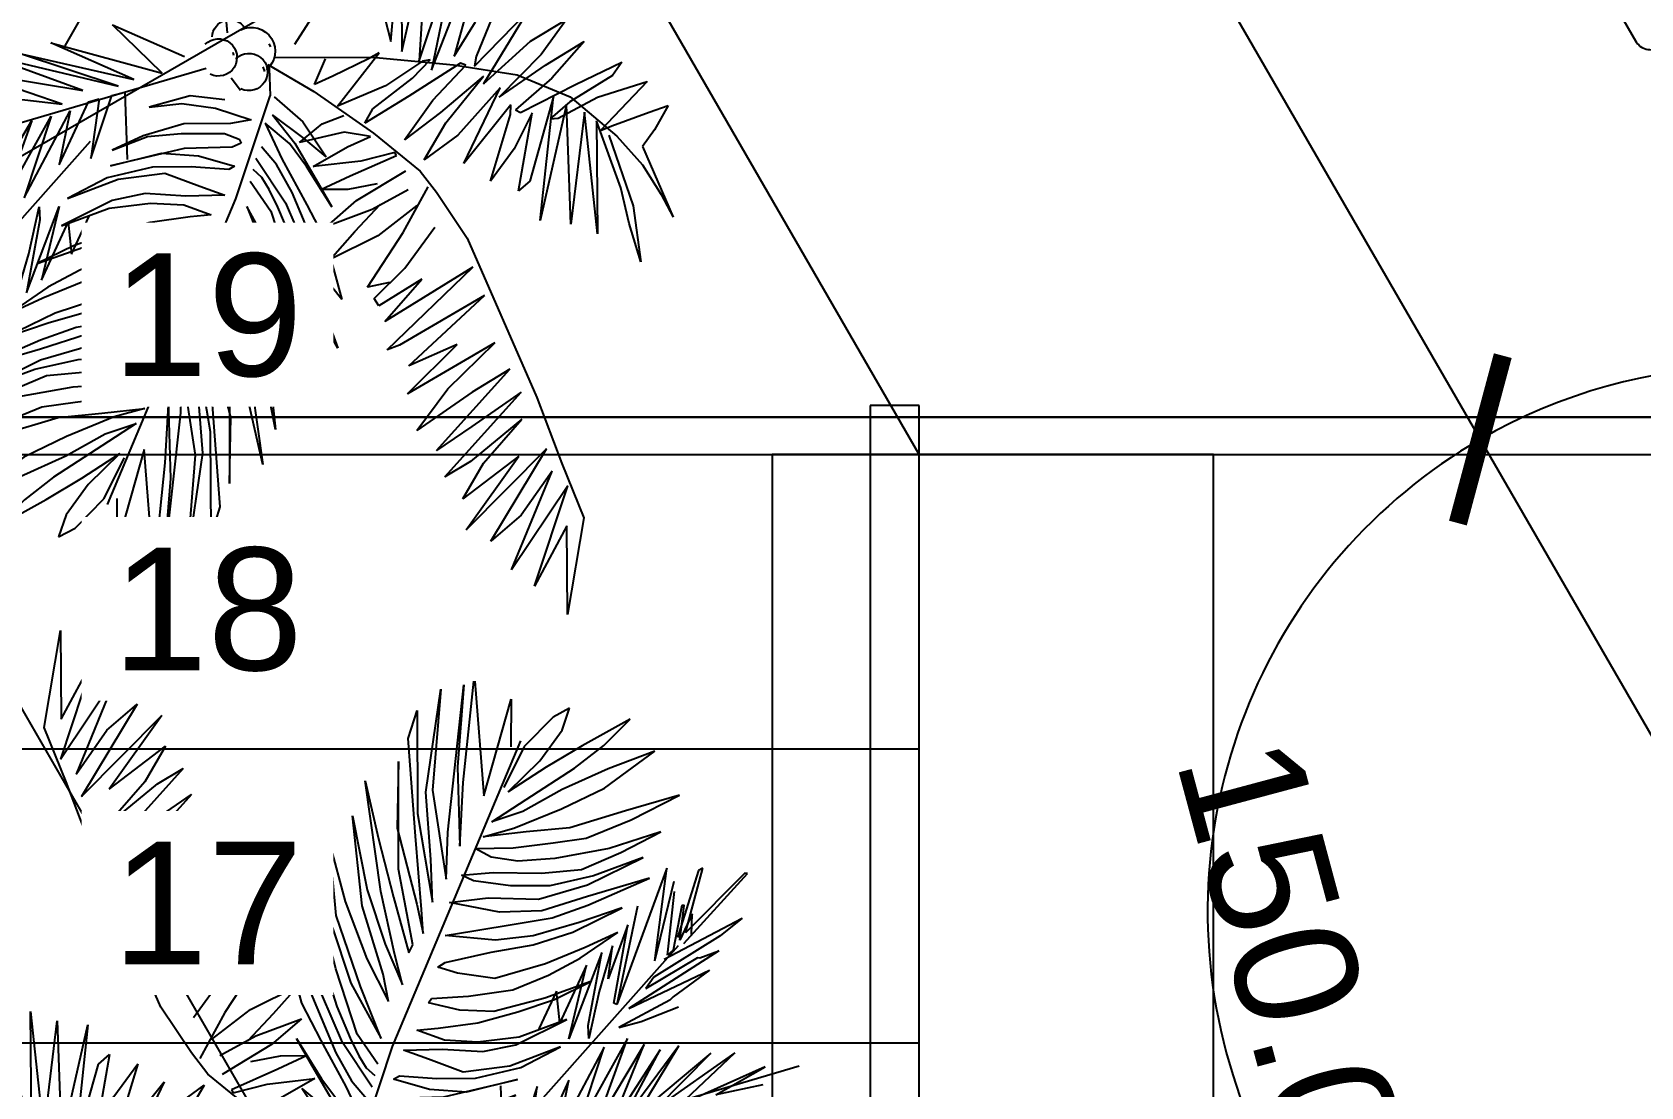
# Model space of a CAD drawing. Header units: metres. Extents: x 97 to 197, y 104 to 205.
# Drawn here: x 103.822 to 105.462, y 117.988 to 119.064 of the extents above; entities that cross this region are included whole.
import ezdxf

# ---------------------------------------------------------------- set-up
doc = ezdxf.new("R2010")
doc.units = ezdxf.units.M
doc.linetypes.add('ACAD_ISO10W100', pattern=[18, 12, -3, 0, -3])
doc.linetypes.add('ACAD_ISO12W100', pattern=[21, 12, -3, 0, -3, 0, -3])
doc.layers.get('0').update_dxf_attribs({"plot": 0})
doc.layers.add('00-AUX2', color=30, linetype='Continuous', plot=False)
for name, color, linetype in [('10-PROJ_SUP', 2, 'ACAD_ISO12W100'), ('15-COTAS', 14, 'Continuous'), ('16-EIXOS', 253, 'ACAD_ISO10W100'), ('18-HATCH', 1, 'Continuous'), ('3-LAYOUT', 2, 'Continuous'), ('5-PISO', 1, 'Continuous'), ('6-VEGETAÇÃO', 104, 'Continuous'), ('TEXT', 1, 'Continuous')]:
    doc.layers.add(name, color=color, linetype=linetype)
doc.styles.add('Arial', font='arial.ttf', dxfattribs={"height": 125})
doc.styles.get("Standard").update_dxf_attribs({"font": 'arial.ttf', "height": 2.5})
doc.dimstyles.new('COTA ANOTATIVA', dxfattribs={"dimtxt": 2.5, "dimasz": 2.5, "dimexe": 2, "dimexo": 1, "dimgap": 0.5, "dimtad": 1, "dimzin": 4, "dimdsep": 46, "dimtxsty": 'Standard', "dimblk": 'ARCHTICK', "dimcen": 1, "dimclrd": 256, "dimclre": 256, "dimclrt": 256, "dimazin": 0, "dimtfac": 1, "dimtofl": 0, "dimtmove": 1, "dimatfit": 3, "dimldrblk": 'DOT', "dimfxl": 2, "dimfxlon": 1, "dimtolj": 1, "dimtzin": 0, "dimarcsym": 0})

# ---------------------------------------------------------------- blocks, each defined once
blk = doc.blocks.new('mesa-jantar_01')
at = {"layer": '3-LAYOUT'}
blk.add_lwpolyline([(349.1, -598.3), (349.1, -831.3, 0.414214), (367.1, -849.3), (911.1, -849.3, 0.414214), (929.1, -831.3), (929.1, -598.3)], format="xyb", dxfattribs=at)
blk = doc.blocks.new('A2')
at = {"layer": '6-VEGETAÇÃO', "extrusion": (-5.08599e-09, -1.37735e-08, 1)}
for p, q in [((731.1, -33.08, 0), (734.49, -17.91, 0)), ((734.49, -17.91, 0), (740.14, -37.28, 0)), ((742.6, -22.01, 0), (743.73, -16.07, 0)), ((743.73, -16.07, 0), (748.04, -23.24, 0)), ((724.51, -36.88, 0), (725.7, -21.6, 0)), ((725.7, -21.6, 0), (727.73, -26.01, 0)), ((740.63, -33.64, 0), (742.6, -22.01, 0)), ((748.04, -23.24, 0), (750.56, -28.79, 0)), ((715.08, -41.71, 0), (714.76, -28.26, 0)), ((714.76, -28.26, 0), (719.41, -42, 0)), ((727.73, -26.01, 0), (728.19, -40.94, 0)), ((706.63, -42.01, 0), (706.47, -29.52, 0)), ((706.47, -29.52, 0), (711.71, -41.21, 0)), ((730.65, -46.3, 0), (731.1, -33.08, 0)), ((744.01, -33.84, 0), (755.27, -31.52, 0)), ((750.56, -28.79, 0), (773.33, -31.43, 0)), ((755.27, -31.52, 0), (765.63, -31.14, 0)), ((765.63, -31.14, 0), (773.33, -31.43, 0)), ((723.58, -55.2, 0), (724.51, -36.88, 0)), ((726.98, -40.06, 0), (744.01, -33.84, 0)), ((757.97, -40.54, 0), (737.05, -36.8, 0)), ((737.05, -36.8, 0), (766.34, -53.39, 0)), ((740.14, -37.28, 0), (740.63, -33.64, 0)), ((742.55, -35.78, 0), (764.41, -40.03, 0)), ((689.81, -41.87, 0), (702.49, -58.31, 0)), ((704.78, -60.12, 0), (698.71, -38.57, 0)), ((698.71, -38.57, 0), (710.68, -60.46, 0)), ((710.68, -60.46, 0), (706.63, -42.01, 0)), ((711.71, -41.21, 0), (716.42, -58.42, 0)), ((713.34, -50.48, 0), (726.98, -40.06, 0)), ((716.42, -58.42, 0), (715.08, -41.71, 0)), ((719.41, -42, 0), (722.17, -56.11, 0)), ((728.19, -40.94, 0), (729.64, -48.46, 0)), ((759.89, -58.86, 0), (728.4, -42.16, 0)), ((728.4, -42.16, 0), (754.37, -66.21, 0)), ((766.34, -53.39, 0), (733.01, -38.62, 0)), ((733.01, -38.62, 0), (759.89, -58.86, 0)), ((768.32, -43.71, 0), (757.97, -40.54, 0)), ((764.41, -40.03, 0), (779.97, -46.37, 0)), ((695.14, -73.61, 0), (671.65, -47.12, 0)), ((671.65, -47.12, 0), (699.38, -71.82, 0)), ((682.59, -47.07, 0), (699.13, -63.91, 0)), ((754.37, -66.21, 0), (724.35, -44.35, 0)), ((724.35, -44.35, 0), (742.61, -63.03, 0)), ((729.64, -48.46, 0), (730.65, -46.3, 0)), ((779.97, -46.37, 0), (768.32, -43.71, 0)), ((699.38, -71.82, 0), (683.04, -51.44, 0)), ((701.26, -65.36, 0), (713.34, -50.48, 0)), ((743.49, -67.33, 0), (725.37, -52.2, 0)), ((725.37, -52.2, 0), (732, -62.21, 0)), ((690.2, -76.67, 0), (665.43, -53.89, 0)), ((665.43, -53.89, 0), (695.14, -73.61, 0)), ((699.13, -63.91, 0), (693.53, -53.3, 0)), ((728.28, -77.37, 0), (714.22, -56.77, 0)), ((714.22, -56.77, 0), (720.07, -74.73, 0)), ((722.59, -58.1, 0), (720.13, -56.52, 0)), ((720.13, -56.52, 0), (728.28, -77.37, 0)), ((722.17, -56.11, 0), (723.58, -55.2, 0)), ((686, -78.09, 0), (658.48, -58.71, 0)), ((658.48, -58.71, 0), (690.2, -76.67, 0)), ((703.21, -62.22, 0), (701.9, -63.27, 0)), ((702.49, -58.31, 0), (704.78, -60.12, 0)), ((707.35, -76, 0), (703.21, -62.22, 0)), ((715.09, -76.02, 0), (708.71, -59.36, 0)), ((708.71, -59.36, 0), (711.69, -75.86, 0)), ((736.82, -73.21, 0), (722.59, -58.1, 0)), ((732, -62.21, 0), (736.82, -73.21, 0)), ((687.32, -85.09, 0), (701.26, -65.36, 0)), ((701.9, -63.27, 0), (702.77, -81.59, 0)), ((742.61, -63.03, 0), (743.49, -67.33, 0)), ((696.53, -70.58, 0), (695.74, -72.82, 0)), ((698.71, -77.91, 0), (696.53, -70.58, 0)), ((657.5, -74.71, 0), (672.42, -103.39, 0)), ((665.55, -72.32, 0), (686, -78.09, 0)), ((695.74, -72.82, 0), (696.59, -86.02, 0)), ((713.33, -89.21, 0), (707.35, -76, 0)), ((711.69, -75.86, 0), (713.33, -89.21, 0)), ((721.45, -87.14, 0), (715.09, -76.02, 0)), ((720.07, -74.73, 0), (721.45, -87.14, 0)), ((700.64, -92.72, 0), (698.71, -77.91, 0)), ((672.81, -110.42, 0), (687.32, -85.09, 0)), ((687.18, -82.73, 0), (687.06, -86.4, 0)), ((694.71, -101.45, 0), (687.18, -82.73, 0)), ((696.59, -86.02, 0), (694.71, -101.45, 0)), ((702.77, -81.59, 0), (703.1, -96.92, 0)), ((687.06, -86.4, 0), (686.23, -98.17, 0)), ((707.02, -96.14, 0), (723.79, -89.77, 0)), ((723.79, -89.77, 0), (731.65, -88.75, 0)), ((737.09, -103.31, 0), (729.02, -90.05, 0)), ((731.65, -88.75, 0), (748.02, -87.64, 0)), ((748.02, -87.64, 0), (799.56, -93.42, 0)), ((764.91, -124.86, 0), (756.39, -90.55, 0)), ((756.39, -90.55, 0), (757.33, -121.28, 0)), ((703.1, -96.92, 0), (700.64, -92.72, 0)), ((715.14, -93.55, 0), (712.38, -103.6, 0)), ((714.57, -108.58, 0), (716.19, -93.56, 0)), ((716.19, -93.56, 0), (715.14, -93.55, 0)), ((721.89, -110.59, 0), (721.57, -93.43, 0)), ((726.8, -95.69, 0), (726.5, -107.83, 0)), ((746.5, -108.16, 0), (740.41, -94.42, 0)), ((772.25, -121.74, 0), (765.43, -91.74, 0)), ((765.43, -91.74, 0), (765.6, -121.05, 0)), ((799.56, -93.42, 0), (820.22, -96.78, 0)), ((685.69, -104.19, 0), (680.7, -97.48, 0)), ((686.23, -98.17, 0), (685.69, -104.19, 0)), ((687.37, -105.35, 0), (707.02, -96.14, 0)), ((707.43, -97.45, 0), (702.44, -103.57, 0)), ((706.73, -104.89, 0), (707.43, -97.45, 0)), ((732.15, -95.82, 0), (734.08, -110.36, 0)), ((784.05, -115.09, 0), (779.14, -96.12, 0)), ((779.14, -96.12, 0), (779.3, -126.22, 0)), ((798.29, -127.18, 0), (788.18, -96.15, 0)), ((788.18, -96.15, 0), (788.51, -109.35, 0)), ((806.24, -128.92, 0), (795.77, -96.7, 0)), ((795.77, -96.7, 0), (797.28, -114.5, 0)), ((808.52, -117, 0), (802.82, -100.5, 0)), ((802.82, -100.5, 0), (806.16, -120.02, 0)), ((829.69, -126.64, 0), (814.19, -98.59, 0)), ((814.19, -98.59, 0), (823.13, -131.33, 0)), ((820.22, -96.78, 0), (837.52, -99.19, 0)), ((840.16, -125.63, 0), (820.73, -100.45, 0)), ((820.73, -100.45, 0), (827.49, -114.97, 0)), ((847.76, -122.11, 0), (826.9, -98.63, 0)), ((826.9, -98.63, 0), (840.16, -125.63, 0)), ((837.52, -99.19, 0), (860.07, -117.85, 0)), ((696.93, -108, 0), (698, -101.2, 0)), ((702.44, -103.57, 0), (698.47, -116.64, 0)), ((712.38, -103.6, 0), (706.69, -116.67, 0)), ((706.69, -116.67, 0), (706.73, -104.89, 0)), ((720.61, -102.73, 0), (717.7, -111.21, 0)), ((729.61, -115.58, 0), (726.36, -104.96, 0)), ((745.82, -120.61, 0), (737.09, -103.31, 0)), ((860.07, -117.85, 0), (837.09, -104.8, 0)), ((837.09, -104.8, 0), (847.76, -122.11, 0)), ((659.41, -118.89, 0), (631.89, -105.95, 0)), ((669.45, -109.81, 0), (668.51, -109.76, 0)), ((673.62, -113.21, 0), (687.37, -105.35, 0)), ((698.47, -116.64, 0), (696.93, -108, 0)), ((713.75, -118.15, 0), (714.57, -108.58, 0)), ((726.5, -107.83, 0), (724.1, -122.11, 0)), ((749.75, -120.62, 0), (746.5, -108.16, 0)), ((757.33, -121.28, 0), (751.89, -105.45, 0)), ((751.89, -105.45, 0), (752.36, -120.48, 0)), ((774.02, -106.05, 0), (772.25, -121.74, 0)), ((779.3, -126.22, 0), (774.02, -106.05, 0)), ((788.51, -109.35, 0), (790.17, -129.24, 0)), ((823.13, -131.33, 0), (811.96, -106.81, 0)), ((811.96, -106.81, 0), (814.62, -127.64, 0)), ((672.78, -110.5, 0), (672.81, -110.42, 0)), ((674.93, -115.03, 0), (673.48, -114.7, 0)), ((673.64, -113.25, 0), (674.78, -113.42, 0)), ((674.78, -113.42, 0), (677.13, -114.62, 0)), ((677.13, -114.62, 0), (681.98, -117.26, 0)), ((682.88, -116.33, 0), (693.62, -112.7, 0)), ((698.06, -114.81, 0), (687.21, -119.48, 0)), ((693.62, -112.7, 0), (706.07, -111.84, 0)), ((706.07, -111.84, 0), (698.06, -114.81, 0)), ((717.7, -111.21, 0), (713.75, -118.15, 0)), ((724.1, -122.11, 0), (721.89, -110.59, 0)), ((734.08, -110.36, 0), (733.09, -126.17, 0)), ((747.94, -114.34, 0), (745.82, -120.61, 0)), ((797.28, -114.5, 0), (798.29, -127.18, 0)), ((703.47, -141.4, 0), (681.98, -117.26, 0)), ((687.21, -119.48, 0), (697.94, -117.95, 0)), ((697.15, -119.4, 0), (688.36, -122.62, 0)), ((705.64, -118.38, 0), (697.15, -119.4, 0)), ((697.94, -117.95, 0), (710.35, -117.87, 0)), ((719.77, -117.91, 0), (705.64, -118.38, 0)), ((710.35, -117.87, 0), (719.77, -117.91, 0)), ((733.09, -126.17, 0), (729.61, -115.58, 0)), ((790.17, -129.24, 0), (784.05, -115.09, 0)), ((814.62, -127.64, 0), (808.52, -117, 0)), ((827.49, -114.97, 0), (829.69, -126.64, 0)), ((666.22, -120.62, 0), (665.33, -120.29, 0)), ((676.21, -124.13, 0), (671.69, -124.67, 0)), ((688.36, -122.62, 0), (700.02, -123.6, 0)), ((700.02, -123.6, 0), (715.57, -124.02, 0)), ((715.57, -124.02, 0), (728.01, -124.59, 0)), ((752.36, -120.48, 0), (749.75, -120.62, 0)), ((765.6, -121.05, 0), (764.91, -124.86, 0)), ((806.16, -120.02, 0), (806.24, -128.92, 0)), ((677.07, -133.2, 0), (685.35, -125.75, 0)), ((685.35, -125.75, 0), (683.24, -131.65, 0)), ((700.64, -125.81, 0), (693.84, -127.09, 0)), ((695.92, -130.24, 0), (711.89, -129.24, 0)), ((710.21, -125.99, 0), (700.64, -125.81, 0)), ((728, -128.25, 0), (710.21, -125.99, 0)), ((711.89, -129.24, 0), (727.32, -131.02, 0)), ((740.29, -129.86, 0), (728, -128.25, 0)), ((728.01, -124.59, 0), (745.27, -129.09, 0)), ((745.27, -129.09, 0), (740.29, -129.86, 0)), ((637.74, -243.42, 0), (665.32, -129.63, 0)), ((640.19, -147.32, 0), (659.1, -133.47, 0)), ((676.3, -129.54, 0), (670.1, -137.89, 0)), ((670.87, -141.18, 0), (677.07, -133.2, 0)), ((683.24, -131.65, 0), (676.36, -143.67, 0)), ((684.91, -134.65, 0), (688.59, -131.67, 0)), ((688.59, -131.67, 0), (689.9, -131.79, 0)), ((689.9, -131.79, 0), (689.62, -134.67, 0)), ((701.82, -131.57, 0), (698.53, -132.6, 0)), ((706.01, -131.47, 0), (701.82, -131.57, 0)), ((711.88, -131.86, 0), (706.01, -131.47, 0)), ((721.97, -133.09, 0), (711.88, -131.86, 0)), ((733.32, -135.6, 0), (721.97, -133.09, 0)), ((727.32, -131.02, 0), (741.44, -134.58, 0)), ((670.1, -137.89, 0), (666.92, -150.18, 0)), ((678.45, -145.77, 0), (684.91, -134.65, 0)), ((689.62, -134.67, 0), (682.78, -147.24, 0)), ((686.86, -144.64, 0), (694.85, -136.93, 0)), ((694.85, -136.93, 0), (694.84, -138.91, 0)), ((701.02, -135.11, 0), (711.87, -134.22, 0)), ((711.87, -134.22, 0), (731.89, -138.51, 0)), ((731.89, -138.51, 0), (761.85, -147.09, 0)), ((749.43, -137.22, 0), (733.32, -135.6, 0)), ((741.44, -134.58, 0), (757.13, -137.39, 0)), ((757.13, -137.39, 0), (749.43, -137.22, 0)), ((635.67, -165.89, 0), (660.16, -141.7, 0)), ((660.16, -141.7, 0), (640.19, -147.32, 0)), ((666.92, -150.18, 0), (670.87, -141.18, 0)), ((694.84, -138.91, 0), (688.53, -148.16, 0)), ((763.17, -219.99, 0), (703.47, -141.4, 0)), ((725.98, -140.17, 0), (707.14, -139.73, 0)), ((707.14, -139.73, 0), (723.62, -142.14, 0)), ((723.62, -142.14, 0), (745.59, -146.51, 0)), ((744.17, -143.89, 0), (725.98, -140.17, 0)), ((628.39, -145.4, 0), (638.55, -162.7, 0)), ((676.36, -143.67, 0), (673.44, -155.96, 0)), ((674.23, -154.91, 0), (678.45, -145.77, 0)), ((682.78, -147.24, 0), (676.28, -168.79, 0)), ((680.66, -153.78, 0), (686.86, -144.64, 0)), ((688.53, -148.16, 0), (682.89, -158.23, 0)), ((694.81, -148.85, 0), (700.85, -143.75, 0)), ((700.85, -143.75, 0), (695.32, -153.94, 0)), ((729.88, -147.92, 0), (715.64, -147.2, 0)), ((715.64, -147.2, 0), (723.48, -149.84, 0)), ((747.81, -150.86, 0), (729.88, -147.92, 0)), ((761.85, -147.09, 0), (744.17, -143.89, 0)), ((745.59, -146.51, 0), (765.33, -155.63, 0)), ((633.75, -175.6, 0), (657.5, -149.95, 0)), ((657.5, -149.95, 0), (635.67, -165.89, 0)), ((686.3, -155.89, 0), (694.81, -148.85, 0)), ((697.29, -155.78, 0), (703.97, -150.19, 0)), ((703.97, -150.19, 0), (701.33, -155.94, 0)), ((730.9, -154.84, 0), (717.82, -153.23, 0)), ((717.82, -153.23, 0), (727.12, -155.87, 0)), ((723.48, -149.84, 0), (744.14, -154.62, 0)), ((765.33, -155.63, 0), (747.81, -150.86, 0)), ((628.73, -184.82, 0), (656.87, -154.98, 0)), ((656.87, -154.98, 0), (633.75, -175.6, 0)), ((658.36, -157.98, 0), (659.45, -154.15, 0)), ((671.5, -172.84, 0), (658.36, -157.98, 0)), ((659.45, -154.15, 0), (677.16, -163.59, 0)), ((672.51, -166.05, 0), (674.23, -154.91, 0)), ((673.44, -155.96, 0), (672.51, -166.05, 0)), ((676.28, -168.79, 0), (680.66, -153.78, 0)), ((680.88, -168.81, 0), (686.3, -155.89, 0)), ((695.32, -153.94, 0), (688.63, -164.01, 0)), ((691.88, -164.13, 0), (697.29, -155.78, 0)), ((701.33, -155.94, 0), (696.84, -167.03, 0)), ((702.76, -164.32, 0), (709.33, -157.27, 0)), ((709.33, -157.27, 0), (709.96, -158.7, 0)), ((727.12, -155.87, 0), (745.16, -161.58, 0)), ((747.53, -158.3, 0), (730.9, -154.84, 0)), ((744.14, -154.62, 0), (768.85, -165.58, 0)), ((656.49, -165.01, 0), (657.31, -161.8, 0)), ((657.31, -161.8, 0), (671.5, -172.84, 0)), ((682.89, -158.23, 0), (678.89, -171.42, 0)), ((709.96, -158.7, 0), (705.1, -168.62, 0)), ((741.75, -163.92, 0), (725.13, -159.68, 0)), ((725.13, -159.68, 0), (726.58, -161.89, 0)), ((726.58, -161.89, 0), (748.28, -169.44, 0)), ((745.16, -161.58, 0), (776, -173.98, 0)), ((768.85, -165.58, 0), (747.53, -158.3, 0)), ((652.73, -164.76, 0), (628.73, -184.82, 0)), ((630.15, -192.28, 0), (652.73, -164.76, 0)), ((668.43, -181.94, 0), (656.49, -165.01, 0)), ((688.63, -164.01, 0), (685.46, -173.53, 0)), ((687.02, -175.52, 0), (691.88, -164.13, 0)), ((696.84, -167.03, 0), (693.66, -178.94, 0)), ((697.35, -172.79, 0), (702.76, -164.32, 0)), ((712.69, -169.17, 0), (717.15, -165, 0)), ((717.15, -165, 0), (717.25, -167.62, 0)), ((736.5, -168.99, 0), (727.99, -166.23, 0)), ((727.99, -166.23, 0), (734.41, -169.39, 0)), ((759.01, -168.8, 0), (741.75, -163.92, 0)), ((653.17, -172.08, 0), (630.15, -192.28, 0)), ((630.45, -202.89, 0), (653.17, -172.08, 0)), ((671.73, -195.91, 0), (656.16, -171.03, 0)), ((656.16, -171.03, 0), (668.43, -181.94, 0)), ((686.88, -230.17, 0), (666.93, -170.29, 0)), ((678.32, -184.76, 0), (680.88, -168.81, 0)), ((678.89, -171.42, 0), (678.32, -184.76, 0)), ((705.1, -168.62, 0), (700.09, -180.91, 0)), ((705.71, -178.05, 0), (712.69, -169.17, 0)), ((717.25, -167.62, 0), (713.02, -180.95, 0)), ((715.52, -183.84, 0), (724.19, -171.57, 0)), ((724.19, -171.57, 0), (721.14, -179.67, 0)), ((734.41, -169.39, 0), (754.26, -178.73, 0)), ((758.99, -175.23, 0), (736.5, -168.99, 0)), ((748.28, -169.44, 0), (775.96, -185.49, 0)), ((776, -173.98, 0), (759.01, -168.8, 0)), ((670.55, -203.25, 0), (654.63, -176.76, 0)), ((654.63, -176.76, 0), (671.73, -195.91, 0)), ((685.46, -173.53, 0), (684.47, -190.43, 0)), ((684.47, -190.43, 0), (687.02, -175.52, 0)), ((693.26, -187.95, 0), (697.35, -172.79, 0)), ((759.75, -182.67, 0), (734.66, -173.32, 0)), ((734.66, -173.32, 0), (745.89, -179.23, 0)), ((775.96, -185.49, 0), (758.99, -175.23, 0)), ((693.28, -191.99, 0), (686.14, -181.87, 0)), ((693.66, -178.94, 0), (691.42, -190.3, 0)), ((700.09, -180.91, 0), (698.59, -192.3, 0)), ((701.99, -193.21, 0), (705.71, -178.05, 0)), ((713.02, -180.95, 0), (708.68, -192.86, 0)), ((721.14, -179.67, 0), (716.65, -191.69, 0)), ((732.02, -177.61, 0), (727.54, -188.32, 0)), ((727.93, -182.31, 0), (732.02, -177.61, 0)), ((763.54, -190.01, 0), (738.56, -180.25, 0)), ((738.56, -180.25, 0), (750.42, -187.62, 0)), ((745.89, -179.23, 0), (764.07, -187.92, 0)), ((754.26, -178.73, 0), (780.54, -191.38, 0)), ((662.73, -210.04, 0), (650.63, -186.33, 0)), ((650.63, -186.33, 0), (666.45, -206.7, 0)), ((666.45, -206.7, 0), (652.89, -182.36, 0)), ((652.89, -182.36, 0), (670.55, -203.25, 0)), ((711.03, -194.29, 0), (715.52, -183.84, 0)), ((722.15, -189.09, 0), (727.93, -182.31, 0)), ((737.35, -184.84, 0), (733.28, -193.32, 0)), ((734.09, -187.04, 0), (737.35, -184.84, 0)), ((786.39, -197.83, 0), (759.75, -182.67, 0)), ((660.98, -215.44, 0), (649.34, -188.61, 0)), ((649.34, -188.61, 0), (662.73, -210.04, 0)), ((696.52, -209.42, 0), (679.17, -188.13, 0)), ((679.17, -188.13, 0), (695.49, -203.66, 0)), ((695.49, -203.66, 0), (684.55, -188.15, 0)), ((684.55, -188.15, 0), (693.28, -191.99, 0)), ((690.6, -202.33, 0), (693.26, -187.95, 0)), ((691.42, -190.3, 0), (690.6, -202.33, 0)), ((716.1, -200.21, 0), (722.15, -189.09, 0)), ((727.54, -188.32, 0), (719.65, -201.01, 0)), ((727.25, -195.8, 0), (734.09, -187.04, 0)), ((765.86, -199.85, 0), (745.07, -188.64, 0)), ((745.07, -188.64, 0), (761, -199.05, 0)), ((750.42, -187.62, 0), (786.07, -213.79, 0)), ((788.34, -207.11, 0), (763.54, -190.01, 0)), ((764.07, -187.92, 0), (788.34, -207.11, 0)), ((780.54, -191.38, 0), (786.39, -197.83, 0)), ((654.34, -222.55, 0), (649.34, -194.4, 0)), ((649.34, -194.4, 0), (660.98, -215.44, 0)), ((686.86, -202.96, 0), (676.27, -193.35, 0)), ((676.27, -193.35, 0), (679.67, -195.08, 0)), ((679.67, -195.08, 0), (696.52, -209.42, 0)), ((698.59, -192.3, 0), (698.3, -203.03, 0)), ((700.27, -205.92, 0), (701.99, -193.21, 0)), ((708.68, -192.86, 0), (706.03, -205, 0)), ((707.59, -208.03, 0), (711.03, -194.29, 0)), ((716.65, -191.69, 0), (712.84, -201.77, 0)), ((721.46, -205.99, 0), (727.25, -195.8, 0)), ((733.28, -193.32, 0), (725.91, -205.74, 0)), ((732.58, -201.43, 0), (737.57, -195.16, 0)), ((742.18, -192.3, 0), (736.65, -202.22, 0)), ((737.57, -195.16, 0), (742.18, -192.3, 0)), ((738.84, -207.88, 0), (744, -196.12, 0)), ((744, -196.12, 0), (741.62, -205.27, 0)), ((650.79, -228.8, 0), (648.23, -200.66, 0)), ((648.23, -200.66, 0), (654.34, -222.55, 0)), ((713.06, -214.07, 0), (716.1, -200.21, 0)), ((719.65, -201.01, 0), (716.05, -215.8, 0)), ((744.59, -210.1, 0), (746.6, -200.57, 0)), ((746.6, -200.57, 0), (747.2, -212.73, 0)), ((761, -199.05, 0), (785.54, -216.82, 0)), ((786.07, -213.79, 0), (765.86, -199.85, 0)), ((674.67, -202.66, 0), (672.82, -209.34, 0)), ((674.09, -219.93, 0), (674.67, -202.66, 0)), ((680.83, -205.56, 0), (681.61, -205.03, 0)), ((703.12, -225.52, 0), (680.83, -205.56, 0)), ((708.6, -238.74, 0), (680.83, -205.56, 0)), ((681.61, -205.03, 0), (699.73, -220.27, 0)), ((696.62, -213.2, 0), (686.86, -202.96, 0)), ((698.3, -203.03, 0), (699.3, -216.53, 0)), ((706.03, -205, 0), (704.93, -221.37, 0)), ((712.84, -201.77, 0), (710.82, -212.87, 0)), ((725.91, -205.74, 0), (720.9, -216.6, 0)), ((727.73, -211.35, 0), (732.58, -201.43, 0)), ((736.65, -202.22, 0), (732.02, -213.2, 0)), ((741.62, -205.27, 0), (739.58, -220.44, 0)), ((785.41, -217.12, 0), (754.47, -202.4, 0)), ((754.47, -202.4, 0), (775.32, -223.83, 0)), ((642.74, -234.51, 0), (645.56, -206.73, 0)), ((645.56, -206.73, 0), (650.79, -228.8, 0)), ((672.82, -209.34, 0), (671.06, -221.11, 0)), ((678.05, -208.05, 0), (675.87, -234.59, 0)), ((679.52, -239.83, 0), (678.05, -208.05, 0)), ((699.73, -220.27, 0), (688.79, -207.15, 0)), ((688.79, -207.15, 0), (696.62, -213.2, 0)), ((699.3, -216.53, 0), (700.27, -205.92, 0)), ((704.93, -221.37, 0), (707.59, -208.03, 0)), ((717.5, -218.68, 0), (721.46, -205.99, 0)), ((733.45, -219.78, 0), (738.84, -207.88, 0)), ((744.43, -223.48, 0), (744.59, -210.1, 0)), ((752.55, -222.73, 0), (751.92, -209.23, 0)), ((751.92, -209.23, 0), (755.17, -222.06, 0)), ((761.19, -220.14, 0), (753.64, -208.71, 0)), ((682.35, -219.17, 0), (680.65, -215.39, 0)), ((680.65, -215.39, 0), (680.92, -233.52, 0)), ((710.82, -212.87, 0), (708.55, -232.79, 0)), ((708.55, -232.79, 0), (713.06, -214.07, 0)), ((722.18, -226.81, 0), (727.73, -211.35, 0)), ((732.02, -213.2, 0), (728.32, -222.5, 0)), ((747.2, -212.73, 0), (748.08, -229.89, 0)), ((638.42, -231.27, 0), (642.87, -217.63, 0)), ((642.87, -217.63, 0), (642.74, -234.51, 0)), ((674.46, -221.24, 0), (674.09, -219.93, 0)), ((683.17, -242.46, 0), (682.35, -219.17, 0)), ((716.05, -215.8, 0), (714.83, -234.23, 0)), ((714.83, -234.23, 0), (717.5, -218.68, 0)), ((720.9, -216.6, 0), (719.4, -229.27, 0)), ((729.47, -236.63, 0), (733.45, -219.78, 0)), ((764.44, -231.92, 0), (761.19, -220.14, 0)), ((775.32, -223.83, 0), (763.11, -216.63, 0)), ((675.87, -234.59, 0), (674.46, -221.24, 0)), ((685.48, -224.56, 0), (684.47, -250.77, 0)), ((686.42, -221.84, 0), (704.16, -238.75, 0)), ((686.42, -221.84, 0), (708.6, -238.74, 0)), ((728.32, -222.5, 0), (726.33, -236.77, 0)), ((739.58, -220.44, 0), (738.49, -234.57, 0)), ((742.93, -238.39, 0), (744.43, -223.48, 0)), ((752.77, -235.14, 0), (752.55, -222.73, 0)), ((755.17, -222.06, 0), (759.73, -232.28, 0)), ((686.51, -228.23, 0), (685.99, -226.02, 0)), ((685.99, -226.02, 0), (701.4, -237.32, 0)), ((696.69, -237.05, 0), (686.51, -228.23, 0)), ((718.84, -242.61, 0), (722.18, -226.81, 0)), ((719.4, -229.27, 0), (718.84, -242.61, 0)), ((680.51, -233.93, 0), (679.52, -239.83, 0)), ((680.92, -233.52, 0), (680.51, -233.93, 0)), ((686.61, -231.89, 0), (695.16, -258.72, 0)), ((693.02, -238.46, 0), (688.07, -231.37, 0)), ((688.07, -231.37, 0), (696.42, -237.68, 0)), ((695.68, -258.09, 0), (689.11, -233.99, 0)), ((689.11, -233.99, 0), (703.19, -248.02, 0)), ((703.2, -246.6, 0), (689.12, -231.23, 0)), ((738.49, -234.57, 0), (740.52, -253.15, 0)), ((748.08, -229.89, 0), (749.61, -240.77, 0)), ((759.73, -232.28, 0), (764.27, -237.53, 0)), ((764.27, -237.53, 0), (764.44, -231.92, 0)), ((687.79, -235.3, 0), (693.02, -238.46, 0)), ((696.42, -237.68, 0), (696.69, -237.05, 0)), ((725.49, -252.84, 0), (729.47, -236.63, 0)), ((726.33, -236.77, 0), (725.49, -252.84, 0)), ((740.52, -253.15, 0), (742.93, -238.39, 0)), ((752.45, -251.51, 0), (752.77, -235.14, 0)), ((684.47, -250.77, 0), (683.17, -242.46, 0)), ((749.61, -240.77, 0), (752.45, -251.51, 0)), ((703.19, -248.02, 0), (703.2, -246.6, 0)), ((695.16, -258.72, 0), (695.68, -258.09, 0))]:
    blk.add_line(p, q, dxfattribs=at)
at = {"layer": '6-VEGETAÇÃO', "extrusion": (5.08599e-09, 1.37735e-08, -1)}
for centre, major_axis, start_param, end_param in [((667.71, -115.51, 0), (-5.04, 5.04, 0), 5.569618, 8.487626), ((660.93, -118.93, 0), (3.71, 3.71, 0), 2.901972, 5.476383), ((672.71, -119.18, 0), (-3.92, 3.92, 0), 5.235779, 9.608582), ((664.41, -124.9, 0), (3.92, 3.92, 0), 3.664983, 8.037786)]:
    blk.add_ellipse(centre, major_axis=major_axis, ratio=1, start_param=start_param, end_param=end_param, dxfattribs=at)
blk = doc.blocks.new('_ArchTick')
at = {"color": 0, "linetype": 'ByBlock', "const_width": 0.15}
blk.add_lwpolyline([(-0.5, -0.5), (0.5, 0.5)], dxfattribs=at)
blk = doc.blocks.new('*D297')
at = {"layer": '15-COTAS', "lineweight": -2, "transparency": 16777216}
blk.add_arc((105.576, 118.1672), 0.556, 5, 120, dxfattribs=at)
at = {"layer": 'Defpoints', "color": 0, "transparency": 16777216}
for p in [(102.076, 124.2293), (112.5494, 118.7773), (105.9804, 118.5487), (105.576, 118.1672), (105.576, 118.1672)]:
    blk.add_point(p, dxfattribs=at)
at = {"layer": '15-COTAS', "lineweight": -2, "transparency": 16777216, "xscale": 0.125, "yscale": 0.125, "zscale": 0.125}
for p, rotation in [((105.298, 118.6487), 209.9999999999998), ((106.1299, 118.2156), 275.0000000000002)]:
    blk.add_blockref('_ArchTick', p, dxfattribs=dict(at, rotation=rotation))
at = {"layer": '15-COTAS', "transparency": 16777216, "insert": (105.8738, 118.7391), "char_height": 0.125, "attachment_point": 5, "rotation": 332.5}
blk.add_mtext('\\A1;115.00°', dxfattribs=at)
blk = doc.blocks.new('_Dot')
at = {"color": 0, "linetype": 'ByBlock', "lineweight": -2}
blk.add_line((-0.5, 0), (-1, 0), dxfattribs=at)
at = {"color": 0, "linetype": 'ByBlock', "const_width": 0.5}
blk.add_lwpolyline([(-0.25, 0, 1), (0.25, 0, 1)], format="xyb", close=True, dxfattribs=at)
blk = doc.blocks.new('*D298')
at = {"layer": '15-COTAS', "lineweight": -2, "transparency": 16777216}
blk.add_arc((105.576, 118.1672), 0.556, 120, 270, dxfattribs=at)
at = {"layer": 'Defpoints', "color": 0, "transparency": 16777216}
for p in [(102.076, 124.2293), (105.0285, 118.2637), (105.576, 118.1672), (105.576, 118.1672), (105.576, 111.1672)]:
    blk.add_point(p, dxfattribs=at)
at = {"layer": '15-COTAS', "lineweight": -2, "transparency": 16777216, "xscale": 0.125, "yscale": 0.125, "zscale": 0.125, "rotation": 29.99999999999953}
blk.add_blockref('_ArchTick', (105.298, 118.6487), dxfattribs=at)
at = {"layer": '15-COTAS', "lineweight": -2, "transparency": 16777216, "xscale": 0.125, "yscale": 0.125, "zscale": 0.125}
blk.add_blockref('_ArchTick', (105.576, 117.6112), dxfattribs=at)
at = {"layer": '15-COTAS', "transparency": 16777216, "insert": (105.1248, 118.0462), "char_height": 0.125, "attachment_point": 5, "rotation": 285}
blk.add_mtext('\\A1;150.00°', dxfattribs=at)

msp = doc.modelspace()

# ---------------------------------------------------------------- hatches: boundary and pattern name
at = {"layer": '18-HATCH', "transparency": 33554508}
h = msp.add_hatch(color=254, dxfattribs=at)
h.dxf.hatch_style = 1
h.paths.add_polyline_path([(113.5749, 124.884), (113.5749, 124.3085, -0.706279), (112.158, 123.9283, -0.163371), (112.2667, 122.8106, 0.931401)])
edge = h.paths.add_edge_path()
edge.add_line((112.1544, 122.019), (112.1544, 121.5729))
edge = h.paths.add_edge_path()
edge.add_line((111.9313, 121.7984), (112.6313, 121.7984))
h.paths.add_polyline_path([(112.3021, 121.8163), (112.6153, 121.8163), (112.6153, 121.9487), (112.3021, 121.9487)], flags=9)
h.paths.add_polyline_path([(103.853, 118.645), (104.1098, 118.645), (104.1098, 118.9026), (103.853, 118.9026)], flags=9)
h.paths.add_polyline_path([(103.853, 118.345), (104.1098, 118.345), (104.1098, 118.6026), (103.853, 118.6026)], flags=9)
h.paths.add_polyline_path([(103.853, 118.045), (104.1098, 118.045), (104.1098, 118.3026), (103.853, 118.3026)], flags=9)
h.paths.add_polyline_path([(103.853, 117.745), (104.1098, 117.745), (104.1098, 118.0026), (103.853, 118.0026)], flags=9)
h.paths.add_polyline_path([(103.853, 117.448), (104.1098, 117.448), (104.1098, 117.7056), (103.853, 117.7056)], flags=9)
h.paths.add_polyline_path([(103.853, 117.145), (104.1098, 117.145), (104.1098, 117.4026), (103.853, 117.4026)], flags=9)
h.paths.add_polyline_path([(103.853, 116.845), (104.1098, 116.845), (104.1098, 117.1026), (103.853, 117.1026)], flags=9)
h.paths.add_polyline_path([(103.853, 116.545), (104.1098, 116.545), (104.1098, 116.8026), (103.853, 116.8026)], flags=9)
h.paths.add_polyline_path([(103.853, 116.245), (104.1098, 116.245), (104.1098, 116.5026), (103.853, 116.5026)], flags=9)
h.paths.add_polyline_path([(103.853, 115.945), (104.1098, 115.945), (104.1098, 116.2026), (103.853, 116.2026)], flags=9)
h.paths.add_polyline_path([(103.8648, 115.645), (104.0244, 115.645), (104.0244, 115.9026), (103.8648, 115.9026)], flags=9)
h.paths.add_polyline_path([(103.865, 115.345), (104.0246, 115.345), (104.0246, 115.6026), (103.865, 115.6026)], flags=9)
h.paths.add_polyline_path([(103.8638, 115.045), (104.0234, 115.045), (104.0234, 115.3026), (103.8638, 115.3026)], flags=9)
h.paths.add_polyline_path([(103.8655, 114.746), (104.0251, 114.746), (104.0251, 115.0036), (103.8655, 115.0036)], flags=9)
h.paths.add_polyline_path([(103.8648, 114.445), (104.0244, 114.445), (104.0244, 114.7026), (103.8648, 114.7026)], flags=9)
h.paths.add_polyline_path([(103.8698, 114.145), (104.0294, 114.145), (104.0294, 114.4026), (103.8698, 114.4026)], flags=9)
h.paths.add_polyline_path([(103.8647, 113.845), (104.0243, 113.845), (104.0243, 114.1026), (103.8647, 114.1026)], flags=9)
h.paths.add_polyline_path([(103.8669, 113.545), (104.0265, 113.545), (104.0265, 113.8026), (103.8669, 113.8026)], flags=9)
h.paths.add_polyline_path([(103.853, 113.245), (104.0126, 113.245), (104.0126, 113.5026), (103.853, 113.5026)], flags=9)
at = {"layer": '18-HATCH', "true_color": 0x8f621e}
h = msp.add_hatch(dxfattribs=at)
h.set_pattern_fill('WHEAT1', color=46, scale=0.09, angle=30, pattern_type=2)
h.set_pattern_definition([(193.1986, (110.824935, 115.860858), (-0.272792947, -0.081141975), [0.096933, -0.3877319]), (198.3008, (110.804286, 115.890347), (-0.619309391, -0.213906303), [0.0939628, -0.8456648]), (203.6901, (110.7888, 115.912464), (0.34651655, 0.132764046), [0.0917824, -0.3671294]), (209.2894, (110.778475, 115.927209), (0.715135061, 0.390873103), [0.0904489, -0.8140399])])
h.paths.add_polyline_path([(111.9834, 120.0829), (112.1329, 120.096), (112.1198, 120.2454), (111.9704, 120.2323)])
h.paths.add_polyline_path([(103.853, 118.645), (104.1098, 118.645), (104.1098, 118.9026), (103.853, 118.9026)], flags=9)
h.paths.add_polyline_path([(103.853, 118.345), (104.1098, 118.345), (104.1098, 118.6026), (103.853, 118.6026)], flags=9)
h.paths.add_polyline_path([(103.853, 118.045), (104.1098, 118.045), (104.1098, 118.3026), (103.853, 118.3026)], flags=9)
h.paths.add_polyline_path([(103.853, 117.745), (104.1098, 117.745), (104.1098, 118.0026), (103.853, 118.0026)], flags=9)
h.paths.add_polyline_path([(103.853, 117.448), (104.1098, 117.448), (104.1098, 117.7056), (103.853, 117.7056)], flags=9)
h.paths.add_polyline_path([(103.853, 117.145), (104.1098, 117.145), (104.1098, 117.4026), (103.853, 117.4026)], flags=9)
h.paths.add_polyline_path([(103.853, 116.845), (104.1098, 116.845), (104.1098, 117.1026), (103.853, 117.1026)], flags=9)
h.paths.add_polyline_path([(103.853, 116.545), (104.1098, 116.545), (104.1098, 116.8026), (103.853, 116.8026)], flags=9)
h.paths.add_polyline_path([(103.853, 116.245), (104.1098, 116.245), (104.1098, 116.5026), (103.853, 116.5026)], flags=9)
h.paths.add_polyline_path([(103.853, 115.945), (104.1098, 115.945), (104.1098, 116.2026), (103.853, 116.2026)], flags=9)
h.paths.add_polyline_path([(103.8648, 115.645), (104.0244, 115.645), (104.0244, 115.9026), (103.8648, 115.9026)], flags=9)
h.paths.add_polyline_path([(103.865, 115.345), (104.0246, 115.345), (104.0246, 115.6026), (103.865, 115.6026)], flags=9)
h.paths.add_polyline_path([(103.8638, 115.045), (104.0234, 115.045), (104.0234, 115.3026), (103.8638, 115.3026)], flags=9)
h.paths.add_polyline_path([(103.8655, 114.746), (104.0251, 114.746), (104.0251, 115.0036), (103.8655, 115.0036)], flags=9)
h.paths.add_polyline_path([(103.8648, 114.445), (104.0244, 114.445), (104.0244, 114.7026), (103.8648, 114.7026)], flags=9)
h.paths.add_polyline_path([(103.8698, 114.145), (104.0294, 114.145), (104.0294, 114.4026), (103.8698, 114.4026)], flags=9)
h.paths.add_polyline_path([(103.8647, 113.845), (104.0243, 113.845), (104.0243, 114.1026), (103.8647, 114.1026)], flags=9)
h.paths.add_polyline_path([(103.8669, 113.545), (104.0265, 113.545), (104.0265, 113.8026), (103.8669, 113.8026)], flags=9)
h.paths.add_polyline_path([(103.853, 113.245), (104.0126, 113.245), (104.0126, 113.5026), (103.853, 113.5026)], flags=9)
at = {"layer": '18-HATCH', "transparency": 33554508}
h = msp.add_hatch(color=254, dxfattribs=at)
h.dxf.hatch_style = 1
h.paths.add_polyline_path([(109.3165, 113.2808), (109.3165, 113.5308), (108.5165, 113.5308), (108.5165, 113.2808)])
h.paths.add_polyline_path([(110.5165, 113.2808), (110.5165, 113.5308), (109.7165, 113.5308), (109.7165, 113.2808)])
h.paths.add_polyline_path([(109.7165, 112.324), (109.7165, 112.074), (110.5165, 112.074), (110.5165, 112.324)])
h.paths.add_polyline_path([(108.5165, 112.324), (108.5165, 112.074), (109.3165, 112.074), (109.3165, 112.324)])
h.paths.add_polyline_path([(109.3165, 110.8672), (109.3165, 111.1172), (108.5165, 111.1172), (108.5165, 110.8672)])
h.paths.add_polyline_path([(110.5165, 110.8672), (110.5165, 111.1172), (109.7165, 111.1172), (109.7165, 110.8672)])
h.paths.add_polyline_path([(109.3165, 109.6603), (109.3165, 109.9103), (108.5165, 109.9103), (108.5165, 109.6603)])
h.paths.add_polyline_path([(103.853, 118.645), (104.1098, 118.645), (104.1098, 118.9026), (103.853, 118.9026)], flags=9)
h.paths.add_polyline_path([(103.853, 118.345), (104.1098, 118.345), (104.1098, 118.6026), (103.853, 118.6026)], flags=9)
h.paths.add_polyline_path([(103.853, 118.045), (104.1098, 118.045), (104.1098, 118.3026), (103.853, 118.3026)], flags=9)
h.paths.add_polyline_path([(103.853, 117.745), (104.1098, 117.745), (104.1098, 118.0026), (103.853, 118.0026)], flags=9)
h.paths.add_polyline_path([(103.853, 117.448), (104.1098, 117.448), (104.1098, 117.7056), (103.853, 117.7056)], flags=9)
h.paths.add_polyline_path([(103.853, 117.145), (104.1098, 117.145), (104.1098, 117.4026), (103.853, 117.4026)], flags=9)
h.paths.add_polyline_path([(103.853, 116.845), (104.1098, 116.845), (104.1098, 117.1026), (103.853, 117.1026)], flags=9)
h.paths.add_polyline_path([(103.853, 116.545), (104.1098, 116.545), (104.1098, 116.8026), (103.853, 116.8026)], flags=9)
h.paths.add_polyline_path([(103.853, 116.245), (104.1098, 116.245), (104.1098, 116.5026), (103.853, 116.5026)], flags=9)
h.paths.add_polyline_path([(103.853, 115.945), (104.1098, 115.945), (104.1098, 116.2026), (103.853, 116.2026)], flags=9)
h.paths.add_polyline_path([(103.8648, 115.645), (104.0244, 115.645), (104.0244, 115.9026), (103.8648, 115.9026)], flags=9)
h.paths.add_polyline_path([(103.865, 115.345), (104.0246, 115.345), (104.0246, 115.6026), (103.865, 115.6026)], flags=9)
h.paths.add_polyline_path([(103.8638, 115.045), (104.0234, 115.045), (104.0234, 115.3026), (103.8638, 115.3026)], flags=9)
h.paths.add_polyline_path([(103.8655, 114.746), (104.0251, 114.746), (104.0251, 115.0036), (103.8655, 115.0036)], flags=9)
h.paths.add_polyline_path([(103.8648, 114.445), (104.0244, 114.445), (104.0244, 114.7026), (103.8648, 114.7026)], flags=9)
h.paths.add_polyline_path([(103.8698, 114.145), (104.0294, 114.145), (104.0294, 114.4026), (103.8698, 114.4026)], flags=9)
h.paths.add_polyline_path([(103.8647, 113.845), (104.0243, 113.845), (104.0243, 114.1026), (103.8647, 114.1026)], flags=9)
h.paths.add_polyline_path([(103.8669, 113.545), (104.0265, 113.545), (104.0265, 113.8026), (103.8669, 113.8026)], flags=9)
h.paths.add_polyline_path([(103.853, 113.245), (104.0126, 113.245), (104.0126, 113.5026), (103.853, 113.5026)], flags=9)
h = msp.add_hatch(color=254, dxfattribs=at)
h.dxf.hatch_style = 1
h.paths.add_polyline_path([(109.7165, 109.9103), (109.7165, 109.6603), (110.5165, 109.6603), (110.5165, 109.9103)])
h.paths.add_polyline_path([(111.5165, 109.3069), (111.5165, 109.0569), (112.3165, 109.0569), (112.3165, 109.3069)])
h.paths.add_polyline_path([(112.7165, 109.3069), (112.7165, 109.0569), (113.5165, 109.0569), (113.5165, 109.3069)])
h.paths.add_polyline_path([(113.5165, 110.2637), (113.5165, 110.5137), (112.7165, 110.5137), (112.7165, 110.2637)])
h.paths.add_polyline_path([(112.3165, 110.2637), (112.3165, 110.5137), (111.5165, 110.5137), (111.5165, 110.2637)])
h.paths.add_polyline_path([(103.853, 118.645), (104.1098, 118.645), (104.1098, 118.9026), (103.853, 118.9026)], flags=9)
h.paths.add_polyline_path([(103.853, 118.345), (104.1098, 118.345), (104.1098, 118.6026), (103.853, 118.6026)], flags=9)
h.paths.add_polyline_path([(103.853, 118.045), (104.1098, 118.045), (104.1098, 118.3026), (103.853, 118.3026)], flags=9)
h.paths.add_polyline_path([(103.853, 117.745), (104.1098, 117.745), (104.1098, 118.0026), (103.853, 118.0026)], flags=9)
h.paths.add_polyline_path([(103.853, 117.448), (104.1098, 117.448), (104.1098, 117.7056), (103.853, 117.7056)], flags=9)
h.paths.add_polyline_path([(103.853, 117.145), (104.1098, 117.145), (104.1098, 117.4026), (103.853, 117.4026)], flags=9)
h.paths.add_polyline_path([(103.853, 116.845), (104.1098, 116.845), (104.1098, 117.1026), (103.853, 117.1026)], flags=9)
h.paths.add_polyline_path([(103.853, 116.545), (104.1098, 116.545), (104.1098, 116.8026), (103.853, 116.8026)], flags=9)
h.paths.add_polyline_path([(103.853, 116.245), (104.1098, 116.245), (104.1098, 116.5026), (103.853, 116.5026)], flags=9)
h.paths.add_polyline_path([(103.853, 115.945), (104.1098, 115.945), (104.1098, 116.2026), (103.853, 116.2026)], flags=9)
h.paths.add_polyline_path([(103.8648, 115.645), (104.0244, 115.645), (104.0244, 115.9026), (103.8648, 115.9026)], flags=9)
h.paths.add_polyline_path([(103.865, 115.345), (104.0246, 115.345), (104.0246, 115.6026), (103.865, 115.6026)], flags=9)
h.paths.add_polyline_path([(103.8638, 115.045), (104.0234, 115.045), (104.0234, 115.3026), (103.8638, 115.3026)], flags=9)
h.paths.add_polyline_path([(103.8655, 114.746), (104.0251, 114.746), (104.0251, 115.0036), (103.8655, 115.0036)], flags=9)
h.paths.add_polyline_path([(103.8648, 114.445), (104.0244, 114.445), (104.0244, 114.7026), (103.8648, 114.7026)], flags=9)
h.paths.add_polyline_path([(103.8698, 114.145), (104.0294, 114.145), (104.0294, 114.4026), (103.8698, 114.4026)], flags=9)
h.paths.add_polyline_path([(103.8647, 113.845), (104.0243, 113.845), (104.0243, 114.1026), (103.8647, 114.1026)], flags=9)
h.paths.add_polyline_path([(103.8669, 113.545), (104.0265, 113.545), (104.0265, 113.8026), (103.8669, 113.8026)], flags=9)
h.paths.add_polyline_path([(103.853, 113.245), (104.0126, 113.245), (104.0126, 113.5026), (103.853, 113.5026)], flags=9)

# ---------------------------------------------------------------- linework, layer by layer
at = {"layer": '10-PROJ_SUP', "ltscale": 0.5}
for p, q in [((103.726, 118.6332), (107.3945, 118.6332)), ((103.726, 118.3332), (104.726, 118.3332)), ((103.726, 118.0332), (104.726, 118.0332))]:
    msp.add_line(p, q, dxfattribs=at)
msp.add_lwpolyline([(104.726, 115.6332), (104.726, 118.6832), (104.676, 118.6832), (104.676, 115.6032)], dxfattribs=at)
at = {"layer": '16-EIXOS'}
for p, q in [((105.576, 118.1672), (102.076, 124.2293)), ((104.6017, 117.0047), (100.4752, 124.1521)), ((102.1989, 118.0072), (108.7521, 121.7907))]:
    msp.add_line(p, q, dxfattribs=at)
at = {"layer": '5-PISO', "ltscale": 0.01}
msp.add_line((104.726, 118.6332), (102.4153, 122.6354), dxfattribs=at)
at = {"layer": '5-PISO'}
msp.add_lwpolyline([(103.726, 113.5332), (105.026, 113.5332), (105.026, 118.6332), (104.576, 118.6332), (104.576, 115.6332)], dxfattribs=at)

# ---------------------------------------------------------------- block references
at = {"layer": '3-LAYOUT', "xscale": 0.001, "yscale": 0.001, "zscale": 0.001, "rotation": 299.9999999999999}
msp.add_blockref('mesa-jantar_01', (105.7361, 120.2688), dxfattribs=at)
at = {"layer": '6-VEGETAÇÃO', "xscale": 0.003424838859588388, "yscale": 0.003424838859588388, "zscale": 0.003424838859588388}
for p, rotation in [((103.2441, 121.2227, 0), 299.9999999999999), ((104.9738, 115.7009, 0), 120)]:
    msp.add_blockref('A2', p, dxfattribs=dict(at, rotation=rotation))

# ---------------------------------------------------------------- next in the draw order: texts
at = {"layer": 'TEXT', "char_height": 0.125, "attachment_point": 1, "line_spacing_factor": 0.941778, "style": 'Arial', "bg_fill": 3, "box_fill_scale": 1.25, "bg_fill_color": 256, "bg_fill_true_color": 13158600, "bg_fill_transparency": 0}
for s, insert in [('19', (103.9033, 118.8383)), ('18', (103.9033, 118.5383)), ('17', (103.9033, 118.2383))]:
    msp.add_mtext(s, dxfattribs=dict(at, insert=insert))

# ---------------------------------------------------------------- next in the draw order: linework, layer by layer
at = {"layer": '00-AUX2', "transparency": 33554687}
for points in [[(107.926, 118.6715), (107.926, 119.7968), (106.4067, 122.4284), (106.3567, 122.515), (102.7194, 120.415), (103.726, 118.6715)], [(107.926, 114.3422), (107.926, 118.6715), (103.726, 118.6715), (103.726, 114.3422)]]:
    msp.add_lwpolyline(points, close=True, dxfattribs=at)

# ---------------------------------------------------------------- next in the draw order: dimensions: what is measured, and where the dimension line sits
at = {"layer": '15-COTAS', "transparency": 33554687}
for base, line1, line2, picture, middle in [((105.9804, 118.5487), ((105.576, 118.1672), (102.076, 124.2293)), ((105.576, 118.1672), (112.5494, 118.7773)), '*D297', (105.8738, 118.7391)), ((105.0285, 118.2637), ((105.576, 118.1672), (105.576, 111.1672)), ((105.576, 118.1672), (102.076, 124.2293)), '*D298', (105.1248, 118.0462))]:
    dim = msp.add_angular_dim_2l(base=base, line1=line1, line2=line2, dimstyle='COTA ANOTATIVA', override={"dimscale": 0}, dxfattribs=at)
    dim.commit()
    dim.dimension.update_dxf_attribs({"geometry": picture, "text_midpoint": middle})

doc.saveas('drawing.dxf')
